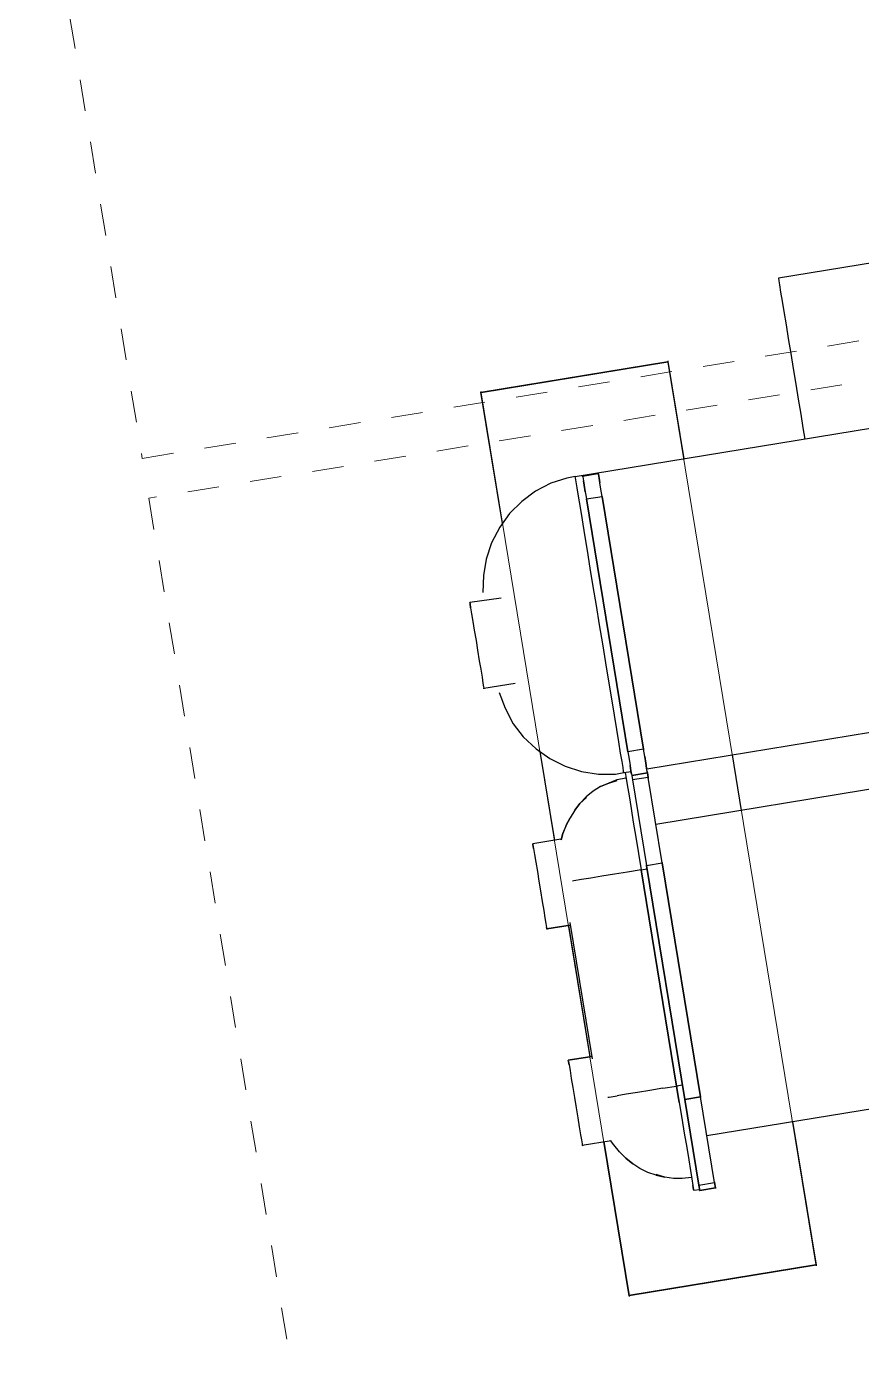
# Model space of a CAD drawing. Header units: metres. Extents: x 2 to 659295185, y -28 to 1124222152.
# Drawn here: x 655597.12 to 655599.765, y 1126534.241 to 1126538.437 of the extents above; entities that cross this region are included whole.
import ezdxf

# ---------------------------------------------------------------- set-up
doc = ezdxf.new("R2010")
doc.units = ezdxf.units.M
doc.header["$MEASUREMENT"] = 0
doc.linetypes.add('CCSM_C1_CUERPO CK$0$DASHED', pattern=[0.75, 0.5, -0.25])
doc.linetypes.add('CCSM_C1_CUERPO CK$0$DASHED2', pattern=[0.375, 0.25, -0.125])
doc.layers.get('0').update_dxf_attribs({"linetype": 'CONTINUOUS'})
doc.layers.add('CCSM_C1_CUERPO CK$0$A-EQUIPOS', color=9, linetype='CONTINUOUS')
doc.layers.add('CCSM_C1_CUERPO CK$0$A-PROYECCIONES SUP', color=5, linetype='CCSM_C1_CUERPO CK$0$DASHED')

# ---------------------------------------------------------------- blocks, each defined once
blk = doc.blocks.new('CCSM_C1_CUERPO CK$0$chiller')
for p, q in [((0.3105, 0.2518), (0.3105, 4.8491)), ((-0.2056, 3.5209), (-0.2056, 0.9883)), ((1.2611, 0.3252), (1.2611, 2.4424)), ((1.4394, 2.4697), (1.4394, 0.3252)), ((2.4382, 0.3252), (2.4382, 1.9808)), ((2.4382, 0.3252), (2.4382, 1.9808)), ((-0.2056, 0.9883), (-0.1972, 0.9883)), ((-0.2056, 0.9883), (-0.1972, 0.9883)), ((-0.1972, 0.9883), (-0.1846, 0.9883)), ((-0.1972, 0.9883), (-0.1846, 0.9883)), ((-0.1846, 0.9883), (-0.1616, 0.9883)), ((-0.1846, 0.9883), (-0.1616, 0.9883)), ((-0.1616, 0.9883), (-0.1322, 0.9883)), ((-0.1616, 0.9883), (-0.1322, 0.9883)), ((-0.1322, 0.9883), (-0.0986, 0.9883)), ((-0.1322, 0.9883), (-0.0986, 0.9883)), ((-0.0986, 0.9883), (-0.0567, 0.9883)), ((-0.0986, 0.9883), (-0.0567, 0.9883)), ((-0.0567, 0.9883), (-0.0126, 0.9883)), ((-0.0567, 0.9883), (-0.0126, 0.9883)), ((-0.0126, 0.9883), (0.0357, 0.9883)), ((-0.0126, 0.9883), (0.0357, 0.9883)), ((0.0357, 0.9883), (0.0839, 0.9883)), ((0.0357, 0.9883), (0.0839, 0.9883)), ((0.0839, 0.9883), (0.1343, 0.9883)), ((0.0839, 0.9883), (0.1343, 0.9883)), ((0.1343, 0.9883), (0.1825, 0.9883)), ((0.1343, 0.9883), (0.1825, 0.9883)), ((0.1825, 0.9883), (0.2308, 0.9883)), ((0.1825, 0.9883), (0.2308, 0.9883)), ((0.2308, 0.9883), (0.2749, 0.9883)), ((0.2308, 0.9883), (0.2749, 0.9883)), ((0.2749, 0.9883), (0.3105, 0.9883)), ((0.2749, 0.9883), (0.3105, 0.9883)), ((-0.0042, 0.6001), (-0.0021, 0.6001)), ((-0.0042, 0.6001), (0, 0.6001)), ((-0.0021, 0), (-0.0021, 0.6001)), ((-0.0021, 0.6001), (0.3105, 0.6001)), ((-0.0021, 0), (-0.0021, 0.6001)), ((-0.0021, 0.6001), (0.3105, 0.6001)), ((1.4394, 0.6001), (1.2611, 0.6001)), ((1.4394, 0.6001), (1.2611, 0.6001)), ((2.4382, 0.6001), (2.8998, 0.6001)), ((2.4382, 0.6001), (2.8998, 0.6001)), ((2.8977, 0.6001), (2.9019, 0.6001)), ((2.8998, 0.6001), (2.8998, 0)), ((2.8998, 0.6001), (2.8998, 0)), ((2.8998, 0.6001), (2.9019, 0.6001)), ((0.3105, 0.3252), (0.3126, 0.3252)), ((0.3126, 0.3252), (0.3126, 0.2749)), ((0.3147, 0.3252), (0.3126, 0.3252)), ((0.3126, 0.2749), (0.3126, 0.3252)), ((0.3147, 0.3252), (0.3126, 0.3252)), ((0.3147, 0.3252), (0.3273, 0.3252)), ((0.3273, 0.3252), (0.3147, 0.3252)), ((0.3273, 0.3252), (0.342, 0.3252)), ((0.342, 0.3252), (0.3273, 0.3252)), ((0.363, 0.3252), (0.342, 0.3252)), ((0.363, 0.3252), (0.342, 0.3252)), ((0.3861, 0.3252), (0.363, 0.3252)), ((0.3861, 0.3252), (0.363, 0.3252)), ((0.384, 0.3252), (0.3882, 0.3252)), ((0.3861, 0.2749), (0.3861, 0.3252)), ((0.3861, 0.3252), (1.1981, 0.3252)), ((1.1981, 0.3252), (0.3861, 0.3252)), ((1.196, 0.3252), (1.2002, 0.3252)), ((1.1981, 0.3252), (1.1981, 0.2749)), ((1.2212, 0.3252), (1.1981, 0.3252)), ((1.2212, 0.3252), (1.1981, 0.3252)), ((1.2212, 0.3252), (1.2422, 0.3252)), ((1.2422, 0.3252), (1.2212, 0.3252)), ((1.2422, 0.3252), (1.259, 0.3252)), ((1.259, 0.3252), (1.2422, 0.3252)), ((1.2695, 0.3252), (1.259, 0.3252)), ((1.2695, 0.3252), (1.259, 0.3252)), ((1.2695, 0.3252), (1.2736, 0.3252)), ((1.2736, 0.3252), (1.2695, 0.3252)), ((1.2736, 0.3252), (1.2883, 0.3252)), ((1.2736, 0.3252), (1.2736, 0.2749)), ((1.2736, 0.2749), (1.2736, 0.3252)), ((1.2883, 0.3252), (1.2736, 0.3252)), ((1.2736, 0.3252), (1.2757, 0.3252)), ((1.2736, 0.3252), (1.2757, 0.3252)), ((1.2862, 0.3252), (1.2904, 0.3252)), ((1.2883, 0.3252), (1.2883, 0.2749)), ((1.5632, 0.3252), (1.2883, 0.3252)), ((1.5632, 0.3252), (1.2883, 0.3252)), ((1.5653, 0.3252), (1.5611, 0.3252)), ((1.5611, 0.3252), (1.5632, 0.3252)), ((1.5632, 0.2749), (1.5632, 0.3252)), ((1.5632, 0.2749), (1.5632, 0.3252)), ((1.5632, 0.3252), (2.3144, 0.3252)), ((2.3144, 0.3252), (1.5632, 0.3252)), ((2.3123, 0.3252), (2.3165, 0.3252)), ((2.5893, 0.3252), (2.3144, 0.3252)), ((2.3144, 0.2749), (2.3144, 0.3252)), ((2.3144, 0.3252), (2.3144, 0.2749)), ((2.5893, 0.3252), (2.3144, 0.3252)), ((2.3165, 0.3252), (2.3144, 0.3252)), ((2.5872, 0.3252), (2.5914, 0.3252)), ((2.5893, 0.3252), (2.6061, 0.3252)), ((2.5893, 0.2749), (2.5893, 0.3252)), ((2.6061, 0.3252), (2.5893, 0.3252)), ((2.604, 0.3252), (2.6081, 0.3252)), ((2.6061, 0.3252), (2.6061, 0.2749)), ((2.6061, 0.2749), (2.6061, 0.3252)), ((2.6061, 0.3252), (2.6081, 0.3252)), ((0.3105, 0.2749), (0.3126, 0.2749)), ((0.3147, 0.2518), (0.3105, 0.2518)), ((0.3105, 0.2518), (0.3105, 0.2245)), ((0.3147, 0.2749), (0.3126, 0.2749)), ((0.3126, 0.2749), (0.3147, 0.2749)), ((0.3147, 0.2749), (0.3273, 0.2749)), ((0.3147, 0.2749), (0.3273, 0.2749)), ((0.3273, 0.2518), (0.3147, 0.2518)), ((0.342, 0.2749), (0.3273, 0.2749)), ((0.3273, 0.2749), (0.342, 0.2749)), ((0.3462, 0.2518), (0.3273, 0.2518)), ((0.363, 0.2749), (0.342, 0.2749)), ((0.342, 0.2749), (0.363, 0.2749)), ((0.3735, 0.2518), (0.3462, 0.2518)), ((0.363, 0.2749), (0.3861, 0.2749)), ((0.363, 0.2749), (0.3861, 0.2749)), ((0.4092, 0.2518), (0.3735, 0.2518)), ((0.384, 0.2749), (0.3882, 0.2749)), ((1.1981, 0.2749), (0.3861, 0.2749)), ((0.3861, 0.2749), (1.1981, 0.2749)), ((0.449, 0.2518), (0.4092, 0.2518)), ((0.4973, 0.2518), (0.449, 0.2518)), ((0.5476, 0.2518), (0.4973, 0.2518)), ((0.6043, 0.2518), (0.5476, 0.2518)), ((0.6631, 0.2518), (0.6043, 0.2518)), ((0.7239, 0.2518), (0.6631, 0.2518)), ((0.7869, 0.2518), (0.7239, 0.2518)), ((0.8477, 0.2518), (0.7869, 0.2518)), ((0.9086, 0.2518), (0.8477, 0.2518)), ((0.9673, 0.2518), (0.9086, 0.2518)), ((1.024, 0.2518), (0.9673, 0.2518)), ((1.0764, 0.2518), (1.024, 0.2518)), ((1.1226, 0.2518), (1.0764, 0.2518)), ((1.1624, 0.2518), (1.1226, 0.2518)), ((1.1981, 0.2518), (1.1624, 0.2518)), ((1.196, 0.2749), (1.2002, 0.2749)), ((1.1981, 0.2749), (1.2212, 0.2749)), ((1.1981, 0.2749), (1.2212, 0.2749)), ((1.2254, 0.2518), (1.1981, 0.2518)), ((1.2212, 0.2749), (1.2422, 0.2749)), ((1.2212, 0.2749), (1.2422, 0.2749)), ((1.2443, 0.2518), (1.2254, 0.2518)), ((1.259, 0.2749), (1.2422, 0.2749)), ((1.2422, 0.2749), (1.259, 0.2749)), ((1.2569, 0.2518), (1.2443, 0.2518)), ((1.2611, 0.2518), (1.2569, 0.2518)), ((1.2695, 0.2749), (1.259, 0.2749)), ((1.259, 0.2749), (1.2695, 0.2749)), ((1.2611, 0.2518), (1.2611, 0.2749)), ((1.2611, 0.256), (1.2736, 0.256)), ((1.2611, 0.256), (1.2736, 0.256)), ((1.2611, 0.2245), (1.2611, 0.2518)), ((1.2611, 0.2518), (1.2632, 0.2518)), ((1.2695, 0.2749), (1.2736, 0.2749)), ((1.2695, 0.2749), (1.2736, 0.2749)), ((1.2736, 0.2749), (1.2883, 0.2749)), ((1.2736, 0.2749), (1.2883, 0.2749)), ((1.2736, 0.2749), (1.2757, 0.2749)), ((1.2736, 0.2749), (1.2757, 0.2749)), ((1.2736, 0.256), (1.3009, 0.256)), ((1.2736, 0.256), (1.3009, 0.256)), ((1.2799, 0.256), (1.2799, 0.2266)), ((1.2862, 0.2749), (1.2904, 0.2749)), ((1.2883, 0.2749), (1.5632, 0.2749)), ((1.2883, 0.2749), (1.5632, 0.2749)), ((1.3009, 0.256), (1.3366, 0.256)), ((1.3009, 0.256), (1.3366, 0.256)), ((1.3366, 0.256), (1.3765, 0.256)), ((1.3366, 0.256), (1.3765, 0.256)), ((1.3765, 0.256), (1.4205, 0.256)), ((1.3765, 0.256), (1.4205, 0.256)), ((1.4205, 0.256), (1.4688, 0.256)), ((1.4205, 0.256), (1.4688, 0.256)), ((1.4688, 0.256), (1.5212, 0.256)), ((1.4688, 0.256), (1.5212, 0.256)), ((1.5212, 0.256), (1.5737, 0.256)), ((1.5212, 0.256), (1.5737, 0.256)), ((1.5653, 0.2749), (1.5611, 0.2749)), ((1.5611, 0.2749), (1.5632, 0.2749)), ((2.3144, 0.2749), (1.5632, 0.2749)), ((1.5632, 0.2749), (2.3144, 0.2749)), ((1.5716, 0.256), (1.5758, 0.256)), ((1.5737, 0.256), (1.5737, 0.2749)), ((1.5737, 0.256), (2.2682, 0.256)), ((2.2682, 0.256), (1.5737, 0.256)), ((1.5737, 0.256), (1.5737, 0.2119)), ((2.2661, 0.256), (2.2703, 0.256)), ((2.2682, 0.2749), (2.2682, 0.256)), ((2.2682, 0.256), (2.3207, 0.256)), ((2.3207, 0.256), (2.2682, 0.256)), ((2.2682, 0.2119), (2.2682, 0.256)), ((2.3123, 0.2749), (2.3165, 0.2749)), ((2.5893, 0.2749), (2.3144, 0.2749)), ((2.3144, 0.2749), (2.5893, 0.2749)), ((2.3165, 0.2749), (2.3144, 0.2749)), ((2.3207, 0.256), (2.371, 0.256)), ((2.3207, 0.256), (2.371, 0.256)), ((2.371, 0.256), (2.4193, 0.256)), ((2.371, 0.256), (2.4193, 0.256)), ((2.4193, 0.256), (2.4655, 0.256)), ((2.4193, 0.256), (2.4655, 0.256)), ((2.4655, 0.256), (2.5053, 0.256)), ((2.4655, 0.256), (2.5053, 0.256)), ((2.5053, 0.256), (2.5389, 0.256)), ((2.5053, 0.256), (2.5389, 0.256)), ((2.5389, 0.256), (2.5662, 0.256)), ((2.5389, 0.256), (2.5662, 0.256)), ((2.562, 0.256), (2.5599, 0.2266)), ((2.5662, 0.256), (2.5872, 0.256)), ((2.5662, 0.256), (2.5872, 0.256)), ((2.5872, 0.2749), (2.5914, 0.2749)), ((2.5998, 0.256), (2.5872, 0.256)), ((2.5872, 0.256), (2.5998, 0.256)), ((2.6061, 0.2749), (2.5893, 0.2749)), ((2.5893, 0.2749), (2.6061, 0.2749)), ((2.604, 0.256), (2.5998, 0.256)), ((2.604, 0.256), (2.5998, 0.256)), ((2.604, 0.2749), (2.6081, 0.2749)), ((2.604, 0.2749), (2.604, 0.256)), ((2.6061, 0.2749), (2.6081, 0.2749)), ((0.3105, 0.2245), (0.3189, 0.1721)), ((1.2527, 0.1721), (1.2611, 0.2245)), ((1.2799, 0.2266), (1.2862, 0.1993)), ((1.2799, 0.2266), (1.2862, 0.1993)), ((1.2862, 0.1993), (1.282, 0.2266)), ((1.5737, 0.2119), (1.5737, 0.17)), ((2.2682, 0.2119), (2.2682, 0.17)), ((2.5599, 0.2266), (2.5557, 0.1993)), ((0.3189, 0.1721), (0.3357, 0.1196)), ((1.2359, 0.1196), (1.2527, 0.1721)), ((1.2862, 0.1993), (1.2925, 0.1721)), ((1.2925, 0.1721), (1.2862, 0.1993)), ((1.2925, 0.1721), (1.303, 0.1469)), ((1.5737, 0.17), (1.5737, 0.1301)), ((2.2682, 0.17), (2.2682, 0.1301)), ((2.5473, 0.1721), (2.5347, 0.1469)), ((2.5368, 0.1469), (2.5473, 0.1721)), ((2.5473, 0.1721), (2.5368, 0.1469)), ((2.5557, 0.1993), (2.5473, 0.1721)), ((1.303, 0.1469), (1.3177, 0.1217)), ((1.5737, 0.1301), (1.5737, 0.0944)), ((2.2682, 0.1301), (2.2682, 0.0944)), ((2.5368, 0.1469), (2.5242, 0.1217)), ((0.3357, 0.1196), (0.3609, 0.0713)), ((1.2107, 0.0713), (1.2359, 0.1196)), ((1.3177, 0.1217), (1.3345, 0.0986)), ((1.3177, 0.1217), (1.3345, 0.0986)), ((1.3345, 0.0986), (1.3198, 0.1217)), ((1.3345, 0.0986), (1.3534, 0.0797)), ((1.3534, 0.0797), (1.3345, 0.0986)), ((1.5737, 0.0944), (1.5737, 0.065)), ((2.2682, 0.0944), (2.2682, 0.065)), ((2.5074, 0.0986), (2.4885, 0.0797)), ((2.5242, 0.1217), (2.5074, 0.0986)), ((0.3609, 0.0713), (0.3924, 0.0273)), ((1.1792, 0.0273), (1.2107, 0.0713)), ((1.3534, 0.0797), (1.3744, 0.0608)), ((1.3744, 0.0608), (1.3953, 0.0441)), ((1.3953, 0.0441), (1.3744, 0.0608)), ((1.3953, 0.0441), (1.4205, 0.0294)), ((1.3953, 0.0441), (1.4205, 0.0294)), ((1.4205, 0.0294), (1.3974, 0.0441)), ((1.5737, 0.065), (1.5737, 0.0399)), ((2.2682, 0.0399), (2.2682, 0.065)), ((2.4445, 0.0441), (2.4193, 0.0294)), ((2.4676, 0.0608), (2.4445, 0.0441)), ((2.4885, 0.0797), (2.4676, 0.0608)), ((2.4676, 0.0608), (2.4885, 0.0797)), ((-0.0042, 0), (-0.0021, 0)), ((-0.0042, 0), (0, 0)), ((0.4197, 0), (-0.0021, 0)), ((0.4197, 0), (-0.0021, 0)), ((0.3924, 0.0273), (0.4301, -0.0105)), ((1.1415, -0.0105), (1.1792, 0.0273)), ((1.4205, 0.0294), (1.4394, 0.021)), ((1.4394, 0.021), (1.4205, 0.0294)), ((1.4373, 0.021), (1.4373, -0.0692)), ((1.5737, 0.0399), (1.5737, 0.0357)), ((1.7017, 0.0063), (2.1402, 0.0063)), ((1.7017, 0.0063), (2.1402, 0.0063)), ((1.7101, 0.0063), (1.7101, -0.0692)), ((1.7101, -0.0692), (1.7101, 0.0063)), ((1.7101, 0), (2.1318, 0)), ((1.7101, 0), (2.1318, 0)), ((2.1318, -0.0692), (2.1318, 0.0063)), ((2.1318, 0.0063), (2.1318, -0.0692)), ((2.2682, 0.0357), (2.2682, 0.0399)), ((2.4193, 0.0294), (2.4046, 0.021)), ((2.4046, -0.0692), (2.4046, 0.0231)), ((2.4046, 0), (2.8998, 0)), ((2.8998, 0), (2.4046, 0)), ((2.8998, 0), (2.9019, 0)), ((0.4301, -0.0105), (0.4742, -0.0441)), ((1.0974, -0.0441), (1.1415, -0.0105)), ((1.1519, 0), (1.4373, 0)), ((1.1519, 0), (1.4373, 0)), ((2.8977, 0), (2.9019, 0)), ((0.4742, -0.0441), (0.5225, -0.0692)), ((0.5225, -0.0692), (0.5728, -0.086)), ((0.6526, -0.042), (0.6505, -0.1427)), ((0.9253, -0.1427), (0.9253, -0.042)), ((0.9988, -0.086), (1.0512, -0.0692)), ((1.0512, -0.0692), (1.0974, -0.0441)), ((1.4394, -0.0692), (1.4373, -0.0692)), ((1.4373, -0.0692), (1.4394, -0.0692)), ((1.452, -0.0692), (1.4394, -0.0692)), ((1.4394, -0.0692), (1.452, -0.0692)), ((1.452, -0.0692), (1.4709, -0.0692)), ((1.452, -0.0692), (1.4709, -0.0692)), ((1.4709, -0.0692), (1.4961, -0.0692)), ((1.4709, -0.0692), (1.4961, -0.0692)), ((1.4961, -0.0692), (1.5254, -0.0692)), ((1.4961, -0.0692), (1.5254, -0.0692)), ((1.5254, -0.0692), (1.5569, -0.0692)), ((1.5254, -0.0692), (1.5569, -0.0692)), ((1.5569, -0.0692), (1.5884, -0.0692)), ((1.5569, -0.0692), (1.5884, -0.0692)), ((1.5884, -0.0692), (1.622, -0.0692)), ((1.5884, -0.0692), (1.622, -0.0692)), ((1.622, -0.0692), (1.6513, -0.0692)), ((1.622, -0.0692), (1.6513, -0.0692)), ((1.6513, -0.0692), (1.6744, -0.0692)), ((1.6513, -0.0692), (1.6744, -0.0692)), ((1.6744, -0.0692), (1.6933, -0.0692)), ((1.6744, -0.0692), (1.6933, -0.0692)), ((1.6933, -0.0692), (1.7059, -0.0692)), ((1.6933, -0.0692), (1.7059, -0.0692)), ((1.7059, -0.0692), (1.7101, -0.0692)), ((1.7101, -0.0692), (1.7059, -0.0692)), ((1.7101, -0.0692), (1.7122, -0.0692)), ((2.136, -0.0692), (2.1318, -0.0692)), ((2.136, -0.0692), (2.1318, -0.0692)), ((2.136, -0.0692), (2.1465, -0.0692)), ((2.1465, -0.0692), (2.136, -0.0692)), ((2.1465, -0.0692), (2.1654, -0.0692)), ((2.1465, -0.0692), (2.1654, -0.0692)), ((2.1654, -0.0692), (2.1906, -0.0692)), ((2.1654, -0.0692), (2.1906, -0.0692)), ((2.1906, -0.0692), (2.22, -0.0692)), ((2.1906, -0.0692), (2.22, -0.0692)), ((2.22, -0.0692), (2.2514, -0.0692)), ((2.22, -0.0692), (2.2514, -0.0692)), ((2.2514, -0.0692), (2.285, -0.0692)), ((2.2514, -0.0692), (2.285, -0.0692)), ((2.285, -0.0692), (2.3165, -0.0692)), ((2.285, -0.0692), (2.3165, -0.0692)), ((2.3165, -0.0692), (2.3459, -0.0692)), ((2.3165, -0.0692), (2.3459, -0.0692)), ((2.3459, -0.0692), (2.371, -0.0692)), ((2.3459, -0.0692), (2.371, -0.0692)), ((2.371, -0.0692), (2.3878, -0.0692)), ((2.371, -0.0692), (2.3878, -0.0692)), ((2.3878, -0.0692), (2.4004, -0.0692)), ((2.3878, -0.0692), (2.4004, -0.0692)), ((2.4004, -0.0692), (2.4046, -0.0692)), ((2.4004, -0.0692), (2.4046, -0.0692)), ((2.4046, -0.0692), (2.4067, -0.0692)), ((0.5728, -0.086), (0.6253, -0.0965)), ((0.9463, -0.0965), (0.9988, -0.086)), ((0.6547, -0.1427), (0.6505, -0.1427)), ((0.6505, -0.1427), (0.6547, -0.1427)), ((0.6672, -0.1427), (0.6547, -0.1427)), ((0.6547, -0.1427), (0.6672, -0.1427)), ((0.6672, -0.1427), (0.6861, -0.1427)), ((0.6672, -0.1427), (0.6861, -0.1427)), ((0.6861, -0.1427), (0.7113, -0.1427)), ((0.6861, -0.1427), (0.7113, -0.1427)), ((0.7113, -0.1427), (0.7386, -0.1427)), ((0.7113, -0.1427), (0.7386, -0.1427)), ((0.7386, -0.1427), (0.7722, -0.1427)), ((0.7386, -0.1427), (0.7722, -0.1427)), ((0.7722, -0.1427), (0.8036, -0.1427)), ((0.7722, -0.1427), (0.8036, -0.1427)), ((0.8036, -0.1427), (0.8372, -0.1427)), ((0.8036, -0.1427), (0.8372, -0.1427)), ((0.8372, -0.1427), (0.8645, -0.1427)), ((0.8372, -0.1427), (0.8645, -0.1427)), ((0.8645, -0.1427), (0.8897, -0.1427)), ((0.8645, -0.1427), (0.8897, -0.1427)), ((0.8897, -0.1427), (0.9086, -0.1427)), ((0.8897, -0.1427), (0.9086, -0.1427)), ((0.9086, -0.1427), (0.9211, -0.1427)), ((0.9086, -0.1427), (0.9211, -0.1427)), ((0.9211, -0.1427), (0.9253, -0.1427)), ((0.9211, -0.1427), (0.9253, -0.1427)), ((0.9253, -0.1427), (0.9274, -0.1427)), ((0.9274, -0.1427), (0.9253, -0.1427))]:
    blk.add_line(p, q)

msp = doc.modelspace()

# ---------------------------------------------------------------- linework, layer by layer
at = {"layer": 'CCSM_C1_CUERPO CK$0$A-EQUIPOS', "color": 6, "lineweight": 5}
msp.add_lwpolyline([(655599.1524, 1126537.373), (655599.6211, 1126534.5135), (655599.0289, 1126534.4164), (655598.5602, 1126537.2759)], close=True, dxfattribs=at)
at = {"layer": 'CCSM_C1_CUERPO CK$0$A-PROYECCIONES SUP', "color": 5, "linetype": 'CCSM_C1_CUERPO CK$0$DASHED2', "lineweight": 5, "ltscale": 0.2}
for points in [[(655604.2222, 1126538.172), (655603.5403, 1126542.3325), (655596.8052, 1126541.2285), (655597.4871, 1126537.0681)], [(655604.9249, 1126533.8852), (655604.2429, 1126538.0457), (655597.5078, 1126536.9417), (655598.1898, 1126532.7813)]]:
    msp.add_lwpolyline(points, close=True, dxfattribs=at)

# ---------------------------------------------------------------- block references
at = {"layer": 'CCSM_C1_CUERPO CK$0$A-EQUIPOS', "lineweight": 5, "rotation": 279.3085951751866}
msp.add_blockref('CCSM_C1_CUERPO CK$0$chiller', (655598.5602, 1126537.2759), dxfattribs=at)

doc.saveas('drawing.dxf')
